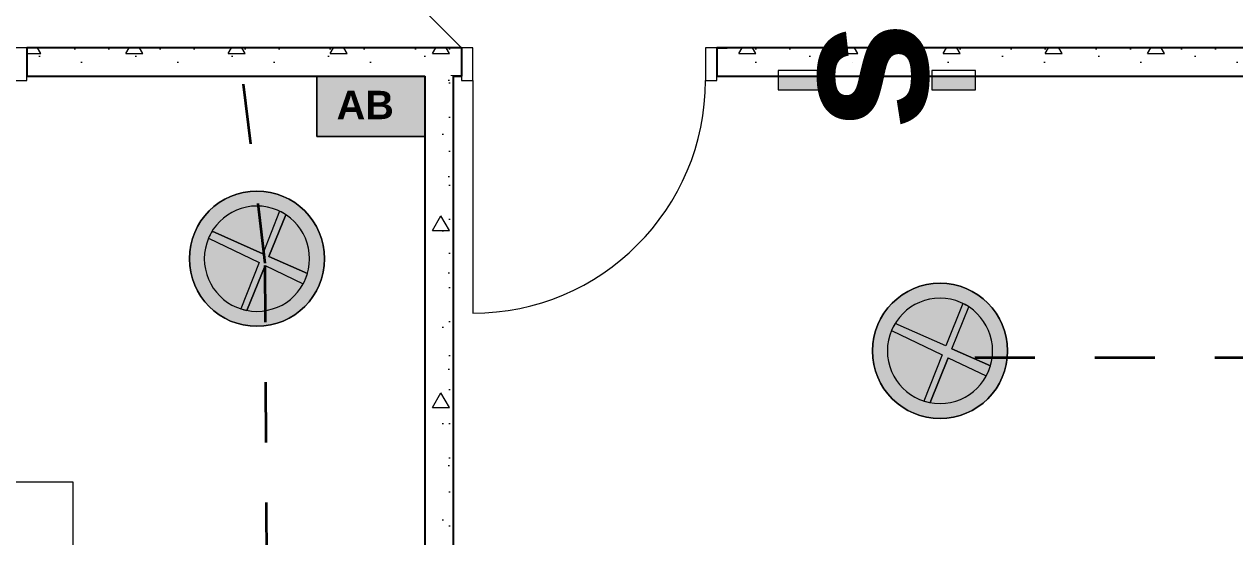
# Model space of a CAD drawing. Header units: millimetres. Extents: x -100675 to 28000, y -21133 to 42228.
# Drawn here: x -57778 to -53512, y 4222 to 6027 of the extents above; entities that cross this region are included whole.
import ezdxf

# ---------------------------------------------------------------- set-up
doc = ezdxf.new("R2010")
doc.units = ezdxf.units.MM
doc.header["$MEASUREMENT"] = 0
doc.linetypes.add('Dashed', pattern=[423.333333, 211.666667, -211.666667])
doc.linetypes.add('Wipeout_Contour', pattern=[1000, 0, -1000])
for name, color, linetype, lineweight in [('New_2D Drafting - General_Pen_No__1', 7, 'Continuous', 13), ('New_2D Drafting - General_Pen_No__2', 8, 'Continuous', 15), ('New_2D Drafting - General_Pen_No__52', 15, 'Continuous', 20), ('New_Annotation - Text_Pen_No__19', 255, 'Continuous', 0), ('New_ARCHICAD Doors_Pen_No__47', 7, 'Continuous', 25), ('New_Interior - Furniture _Pen_No__19', 255, 'Continuous', 0), ('New_Structural - Bearing_Pen_No__20', 1, 'Continuous', 0), ('New_Structural - Bearing_Pen_No__21', 7, 'Continuous', 35), ('New_Structural - Bearing_Pen_No__27', 7, 'Continuous', 35), ('New_Structural - Bearing_Pen_No__47', 7, 'Continuous', 25)]:
    doc.layers.add(name, color=color, linetype=linetype, lineweight=lineweight)
for name, color, linetype, lineweight, true_color in [('New_2D Drafting - General_Pen_No__82', 7, 'Continuous', 20, 0xaaaaaa), ('New_Annotation - Text_Pen_No__86', 7, 'Continuous', 20, 0x5555ff), ('New_ARCHICAD Doors_Pen_No__23', 7, 'Continuous', 20, 0xff6600), ('New_ARCHICAD Doors_Pen_No__3', 7, 'Continuous', 18, 0xff6600), ('New_Interior - Furniture _Pen_No__4', 7, 'Continuous', 20, 0x029e21), ('New_Structural - Bearing_Pen_No__169', 7, 'Continuous', 13, 0x68b353), ('New_Structural - Bearing_Pen_No__61', 7, 'Continuous', 20, 0x6a6a6a), ('New_Structural - Bearing_Pen_No__89', 7, 'Continuous', 20, 0x71cebe)]:
    doc.layers.add(name, color=color, linetype=linetype, lineweight=lineweight, true_color=true_color)
for name, color, linetype in [('New_ARCHICAD Doors', 7, 'Continuous'), ('New_Interior - Furniture', 7, 'Continuous'), ('New_Structural - Bearing', 7, 'Continuous')]:
    doc.layers.add(name, color=color, linetype=linetype)
doc.styles.add('GENERATED_STYLE_2', font='arial.ttf')
pattern_1 = [(0, (0, 0), (0, 623.538), [60, -300]), (0, (180, 311.8), (0, 623.538), [60, -300]), (60, (0, 0), (-540, 311.769), [60, -300]), (60, (360, 0), (-540, 311.769), [60, -300]), (120, (60, 0), (540, 311.769), [60, -300]), (120, (420, 0), (540, 311.769), [60, -300]), (0, (0, 60), (0, 120), [0, -120, 0, -180]), (45, (60, 60), (-84.85282, 84.85282), [0, -90, 0, -150])]

# ---------------------------------------------------------------- blocks, each defined once
blk = doc.blocks.new('Slab_9', base_point=(-56958, 5439.5))
at = {"layer": 'New_Structural - Bearing_Pen_No__89', "color": 123, "linetype": 'Continuous', "lineweight": 20, "true_color": 0x71cebe, "flags": 128}
for points in [[(-56958, 5439.5, -1), (-56958, 4963.1, -1)], [(-56958, 5386.8, 1), (-56958, 5015.8, 1)]]:
    blk.add_lwpolyline(points, format="xyb", close=True, dxfattribs=at)
blk = doc.blocks.new('Slab_46', base_point=(-54550.5, 5114.7))
at = {"layer": 'New_Structural - Bearing_Pen_No__89', "color": 123, "linetype": 'Continuous', "lineweight": 20, "true_color": 0x71cebe, "flags": 128}
for points in [[(-54550.5, 5114.7, -1), (-54550.5, 4638.3, -1)], [(-54550.5, 5062, 1), (-54550.5, 4691, 1)]]:
    blk.add_lwpolyline(points, format="xyb", close=True, dxfattribs=at)
blk = doc.blocks.new('Door 24')
at = {"layer": 'New_ARCHICAD Doors_Pen_No__23', "color": 30, "linetype": 'Continuous', "lineweight": 20, "true_color": 0xff6600}
for p, q in [((-410, 0), (-450, 0)), ((-450, 0), (-450, -115)), ((-410, -115), (-410, 0)), ((450, 0), (410, 0)), ((410, 0), (410, -115)), ((450, -115), (450, 0)), ((-450, -115), (-410, -115)), ((410, -115), (450, -115))]:
    blk.add_line(p, q, dxfattribs=at)
at = {"layer": 'New_ARCHICAD Doors_Pen_No__3', "color": 30, "linetype": 'Continuous', "lineweight": 18, "true_color": 0xff6600}
blk.add_line((410, 0), (410, 820), dxfattribs=at)
blk.add_arc((410, 0), 820, 90, 180, dxfattribs=at)
at = {"layer": 'New_ARCHICAD Doors_Pen_No__47', "color": 7, "linetype": 'Continuous', "lineweight": 25}
for p, q in [((-450, -15), (-487, -15)), ((-450, -15), (-487, -15)), ((-450, -115), (-450, -15)), ((-450, -115), (-450, -15)), ((450, -115), (450, -15)), ((450, -115), (450, -15)), ((450, -15), (487, -15)), ((450, -15), (487, -15)), ((-450, -115), (-487, -115)), ((-450, -115), (-487, -115)), ((450, -115), (487, -115)), ((450, -115), (487, -115))]:
    blk.add_line(p, q, dxfattribs=at)
blk = doc.blocks.new('Wall_9', base_point=(-51365.8, 5944.5))
at = {"color": 254, "linetype": 'Wipeout_Contour', "lineweight": 0, "ltscale": 169914.29071}
blk.add_wipeout([(-56265.8, 5844.5), (-56365.8, 5944.5), (-56365.8, 5844.5)], dxfattribs=at).dxf.layer = 'New_Structural - Bearing'
at = {"color": 254, "linetype": 'Wipeout_Contour', "lineweight": 0, "ltscale": 215203.129702}
blk.add_wipeout([(-51615.8, 5944.5), (-55337.2, 5944.5), (-55337.2, 5844.5), (-51615.8, 5844.5)], dxfattribs=at).dxf.layer = 'New_Structural - Bearing'
at = {"layer": 'New_Structural - Bearing_Pen_No__169', "linetype": 'Continuous', "lineweight": 13, "true_color": 0x68b353}
h = blk.add_hatch(dxfattribs=at)
h.set_pattern_fill('Structural_Concrete', color=85, style=0, pattern_type=2)
h.set_pattern_definition(pattern_1)
h.paths.add_polyline_path([(-56265.8, 5844.5), (-56365.8, 5944.5), (-56365.8, 5844.5)])
h = blk.add_hatch(dxfattribs=at)
h.set_pattern_fill('Structural_Concrete', color=85, style=0, pattern_type=2)
h.set_pattern_definition(pattern_1)
h.paths.add_polyline_path([(-51615.8, 5944.5), (-55337.2, 5944.5), (-55337.2, 5844.5), (-51615.8, 5844.5)])
at = {"layer": 'New_Structural - Bearing_Pen_No__47', "color": 7, "linetype": 'Continuous', "lineweight": 25}
for p, q in [((-55337.2, 5944.5), (-55300.2, 5944.5)), ((-55337.2, 5944.5), (-55337.2, 5844.5)), ((-55337.2, 5844.5), (-55300.2, 5844.5))]:
    blk.add_line(p, q, dxfattribs=at)
at = {"layer": 'New_Structural - Bearing_Pen_No__47', "color": 7, "linetype": 'Continuous', "lineweight": 25, "flags": 128}
for points in [[(-51615.8, 5944.5), (-55337.2, 5944.5)], [(-55337.2, 5844.5), (-51615.8, 5844.5)]]:
    blk.add_lwpolyline(points, dxfattribs=at)
at = {"color": 254, "linetype": 'Wipeout_Contour', "lineweight": 0, "ltscale": 226238.017277}
blk.add_wipeout([(-56265.8, 5844.5), (-56237.2, 5844.5), (-56237.2, 5944.5), (-56265.8, 5944.5)], dxfattribs=at).dxf.layer = 'New_Structural - Bearing'
at = {"layer": 'New_Structural - Bearing_Pen_No__169', "linetype": 'Continuous', "lineweight": 13, "true_color": 0x68b353}
h = blk.add_hatch(dxfattribs=at)
h.set_pattern_fill('Structural_Concrete', color=85, style=0, pattern_type=2)
h.set_pattern_definition(pattern_1)
h.paths.add_polyline_path([(-56265.8, 5844.5), (-56237.2, 5844.5), (-56237.2, 5944.5), (-56265.8, 5944.5)])
at = {"layer": 'New_Structural - Bearing_Pen_No__47', "color": 7, "linetype": 'Continuous', "lineweight": 25}
blk.add_line((-56237.2, 5944.5), (-56237.2, 5844.5), dxfattribs=at)
at = {"color": 254, "linetype": 'Wipeout_Contour', "lineweight": 0, "ltscale": 169826.342693}
blk.add_wipeout([(-56265.8, 5944.5), (-56365.8, 5944.5), (-56265.8, 5844.5)], dxfattribs=at).dxf.layer = 'New_Structural - Bearing'
at = {"layer": 'New_Structural - Bearing_Pen_No__169', "linetype": 'Continuous', "lineweight": 13, "true_color": 0x68b353}
h = blk.add_hatch(dxfattribs=at)
h.set_pattern_fill('Structural_Concrete', color=85, style=0, pattern_type=2)
h.set_pattern_definition(pattern_1)
h.paths.add_polyline_path([(-56265.8, 5944.5), (-56365.8, 5944.5), (-56265.8, 5844.5)])
at = {"layer": 'New_Structural - Bearing_Pen_No__47', "color": 7, "linetype": 'Continuous', "lineweight": 25}
for p, q in [((-56237.2, 5944.5), (-56274.2, 5944.5)), ((-56237.2, 5844.5), (-56274.2, 5844.5))]:
    blk.add_line(p, q, dxfattribs=at)
at = {"layer": 'New_Structural - Bearing_Pen_No__47', "color": 7, "linetype": 'Continuous', "lineweight": 25, "flags": 128}
for points in [[(-56237.2, 5944.5), (-56365.8, 5944.5)], [(-56265.8, 5844.5), (-56237.2, 5844.5)]]:
    blk.add_lwpolyline(points, dxfattribs=at)
at = {"layer": 'New_ARCHICAD Doors', "color": 21, "linetype": 'Continuous', "lineweight": 18, "true_color": 0xff9955, "zscale": 1000, "rotation": 180}
blk.add_blockref('Door 24', (-55787.2, 5829.5), dxfattribs=at)
blk = doc.blocks.new('Wall_10', base_point=(-56365.8, 5944.5))
at = {"layer": 'New_Structural - Bearing_Pen_No__27', "color": 7, "linetype": 'Continuous', "lineweight": 35}
blk.add_line((-56365.8, 1944.5), (-56265.8, 1944.5), dxfattribs=at)
at = {"layer": 'New_Structural - Bearing_Pen_No__47', "color": 7, "linetype": 'Continuous', "lineweight": 25, "flags": 128}
blk.add_lwpolyline([(-56365.8, 1944.5), (-56265.8, 1944.5)], dxfattribs=at)
at = {"color": 254, "linetype": 'Wipeout_Contour', "lineweight": 0, "ltscale": 225953.509025}
blk.add_wipeout([(-56265.8, 2194.5), (-56265.8, 5844.5), (-56365.8, 5844.5), (-56365.8, 2194.5)], dxfattribs=at).dxf.layer = 'New_Structural - Bearing'
at = {"layer": 'New_Structural - Bearing_Pen_No__169', "linetype": 'Continuous', "lineweight": 13, "true_color": 0x68b353}
h = blk.add_hatch(dxfattribs=at)
h.set_pattern_fill('Structural_Concrete', color=85, style=0, pattern_type=2)
h.set_pattern_definition(pattern_1)
h.paths.add_polyline_path([(-56265.8, 2194.5), (-56265.8, 5844.5), (-56365.8, 5844.5), (-56365.8, 2194.5)])
at = {"layer": 'New_Structural - Bearing_Pen_No__27', "color": 7, "linetype": 'Continuous', "lineweight": 35}
blk.add_line((-56265.8, 2194.5), (-56365.8, 2194.5), dxfattribs=at)
at = {"layer": 'New_Structural - Bearing_Pen_No__47', "color": 7, "linetype": 'Continuous', "lineweight": 25, "flags": 128}
for points in [[(-56365.8, 5844.5), (-56365.8, 2194.5)], [(-56265.8, 2194.5), (-56265.8, 5844.5)]]:
    blk.add_lwpolyline(points, dxfattribs=at)
blk = doc.blocks.new('Arch Sliding Door with Sidelight on Side 2 and Transom 24')
at = {"layer": 'New_ARCHICAD Doors_Pen_No__23', "color": 30, "linetype": 'Continuous', "lineweight": 20, "true_color": 0xff6600}
for p, q in [((-1200, 0), (-1250, 0)), ((-1250, 0), (-1250, -115)), ((-1200, -115), (-1200, 0)), ((-30, 0), (-80, 0)), ((-80, 0), (-80, -115)), ((-30, -115), (-30, 0)), ((1250, 0), (1200, 0)), ((1200, 0), (1200, -115)), ((1250, -115), (1250, 0)), ((-1250, -115), (-1200, -115)), ((-80, -115), (-30, -115)), ((1200, -115), (1250, -115))]:
    blk.add_line(p, q, dxfattribs=at)
at = {"layer": 'New_ARCHICAD Doors_Pen_No__23', "color": 30, "linetype": 'Continuous', "lineweight": 20, "true_color": 0xff6600, "flags": 128}
blk.add_lwpolyline([(-1200, -115), (-80, -115), (-80, 0), (-1200, 0)], close=True, dxfattribs=at)
at = {"layer": 'New_ARCHICAD Doors_Pen_No__3', "color": 30, "linetype": 'Continuous', "lineweight": 18, "true_color": 0xff6600}
for p, q in [((1200, 0), (585, 0)), ((585, -80), (-30, -80)), ((477.5, -200), (427.5, -150)), ((277.5, -200), (477.5, -200)), ((477.5, -200), (427.5, -250))]:
    blk.add_line(p, q, dxfattribs=at)
at = {"layer": 'New_ARCHICAD Doors_Pen_No__47', "color": 7, "linetype": 'Continuous', "lineweight": 25}
for p, q in [((-1250, -115), (-1250, -15)), ((-1250, -115), (-1250, -15)), ((1250, -115), (1250, -15)), ((1250, -115), (1250, -15))]:
    blk.add_line(p, q, dxfattribs=at)
blk = doc.blocks.new('Wall_18', base_point=(-56365.8, 5944.5))
at = {"color": 254, "linetype": 'Wipeout_Contour', "lineweight": 0, "ltscale": 229483.547209}
blk.add_wipeout([(-56365.8, 5944.5), (-57768.6, 5944.5), (-57768.6, 5844.5), (-56365.8, 5844.5)], dxfattribs=at).dxf.layer = 'New_Structural - Bearing'
at = {"layer": 'New_Structural - Bearing_Pen_No__169', "linetype": 'Continuous', "lineweight": 13, "true_color": 0x68b353}
h = blk.add_hatch(dxfattribs=at)
h.set_pattern_fill('Structural_Concrete', color=85, style=0, pattern_type=2)
h.set_pattern_definition(pattern_1)
h.paths.add_polyline_path([(-56365.8, 5944.5), (-57768.6, 5944.5), (-57768.6, 5844.5), (-56365.8, 5844.5)])
at = {"layer": 'New_Structural - Bearing_Pen_No__47', "color": 7, "linetype": 'Continuous', "lineweight": 25}
blk.add_line((-57768.6, 5944.5), (-57768.6, 5844.5), dxfattribs=at)
at = {"layer": 'New_Structural - Bearing_Pen_No__47', "color": 7, "linetype": 'Continuous', "lineweight": 25, "flags": 128}
for points in [[(-56365.8, 5944.5), (-57768.6, 5944.5)], [(-57768.6, 5844.5), (-56365.8, 5844.5)]]:
    blk.add_lwpolyline(points, dxfattribs=at)
at = {"layer": 'New_ARCHICAD Doors', "color": 21, "linetype": 'Continuous', "lineweight": 18, "true_color": 0xff9955, "zscale": 1000, "rotation": 180}
blk.add_blockref('Arch Sliding Door with Sidelight on Side 2 and Transom 24', (-59018.6, 5829.5), dxfattribs=at)
blk = doc.blocks.new('Dining Table 01 24')
at = {"layer": 'New_Interior - Furniture _Pen_No__19', "color": 255, "linetype": 'Continuous', "lineweight": 0, "flags": 128}
blk.add_lwpolyline([(0, 0), (6785.6, 0), (6785.6, 1174.5), (0, 1174.5)], close=True, dxfattribs=at)
at = {"layer": 'New_Interior - Furniture _Pen_No__4', "color": 104, "linetype": 'Continuous', "lineweight": 20, "true_color": 0x029e21}
for p, q in [((6785.6, 1174.5), (0, 1174.5)), ((6785.6, 0), (6785.6, 1174.5))]:
    blk.add_line(p, q, dxfattribs=at)

msp = doc.modelspace()

# ---------------------------------------------------------------- hatches: boundary and pattern name
at = {"layer": 'New_2D Drafting - General_Pen_No__52', "linetype": 'Continuous', "lineweight": 20}
msp.add_hatch(color=15, dxfattribs=at).paths.add_polyline_path([(-56365.6, 5631.8), (-56365.6, 5844.5), (-56746.6, 5844.5), (-56746.6, 5631.8)])
at = {"layer": 'New_2D Drafting - General_Pen_No__82', "linetype": 'Continuous', "lineweight": 20, "true_color": 0xaaaaaa}
for points in [[(-55120.9, 5864.2), (-55120.9, 5796.5), (-54966.2, 5796.5), (-54966.2, 5864.2)], [(-54579.6, 5864.2), (-54579.6, 5796.5), (-54425, 5796.5), (-54425, 5864.2)], [(-56958, 5439.5, 1), (-56958, 4963.1, 1)], [(-56780.1, 5148.6), (-56915.9, 5209), (-56856, 5356.3, 0.034067), (-56878, 5368.7), (-56937.8, 5218.7), (-57116.3, 5298.1, 0.037873), (-57129.1, 5273.1), (-56950.3, 5187.4), (-57015.2, 5024.8, 0.030742), (-56993.1, 5019.1), (-56928.9, 5177.1), (-56794.9, 5112.9, 0.052198)], [(-54550.5, 5114.7, 1), (-54550.5, 4638.3, 1)], [(-54372.6, 4823.8), (-54508.4, 4884.1), (-54448.5, 5031.5, 0.034067), (-54470.5, 5043.9), (-54530.3, 4893.9), (-54708.8, 4973.2, 0.037873), (-54721.6, 4948.3), (-54542.8, 4862.6), (-54607.6, 4700, 0.030742), (-54585.6, 4694.3), (-54521.3, 4852.3), (-54387.4, 4788.1, 0.052198)]]:
    msp.add_hatch(color=253, dxfattribs=at).paths.add_polyline_path(points)

# ---------------------------------------------------------------- linework, layer by layer
at = {"layer": 'New_2D Drafting - General_Pen_No__1', "color": 7, "linetype": 'Continuous', "lineweight": 13, "flags": 128}
msp.add_lwpolyline([(-56365.6, 5631.8), (-56365.6, 5844.5), (-56746.6, 5844.5), (-56746.6, 5631.8)], close=True, dxfattribs=at)
at = {"layer": 'New_2D Drafting - General_Pen_No__2', "color": 8, "linetype": 'Continuous', "lineweight": 15, "flags": 128}
for points in [[(-55120.9, 5864.2), (-55120.9, 5796.5), (-54966.2, 5796.5), (-54966.2, 5864.2)], [(-54579.6, 5864.2), (-54579.6, 5796.5), (-54425, 5796.5), (-54425, 5864.2)]]:
    msp.add_lwpolyline(points, close=True, dxfattribs=at)
for points in [[(-56958, 5439.5, 1), (-56958, 4963.1, 1)], [(-56958, 5015.8, 1), (-56958, 5386.8, 1)], [(-56958, 5386.8, 1), (-56958, 5015.8, 1)], [(-56780.1, 5148.6), (-56915.9, 5209), (-56856, 5356.3, 0.034067), (-56878, 5368.7), (-56937.8, 5218.7), (-57116.3, 5298.1, 0.037873), (-57129.1, 5273.1), (-56950.3, 5187.4), (-57015.2, 5024.8, 0.030742), (-56993.1, 5019.1), (-56928.9, 5177.1), (-56794.9, 5112.9, 0.052198)], [(-54550.5, 5114.7, 1), (-54550.5, 4638.3, 1)], [(-54550.5, 4691, 1), (-54550.5, 5062, 1)], [(-54550.5, 5062, 1), (-54550.5, 4691, 1)], [(-54372.6, 4823.8), (-54508.4, 4884.1), (-54448.5, 5031.5, 0.034067), (-54470.5, 5043.9), (-54530.3, 4893.9), (-54708.8, 4973.2, 0.037873), (-54721.6, 4948.3), (-54542.8, 4862.6), (-54607.6, 4700, 0.030742), (-54585.6, 4694.3), (-54521.3, 4852.3), (-54387.4, 4788.1, 0.052198)]]:
    msp.add_lwpolyline(points, format="xyb", close=True, dxfattribs=at)
at = {"layer": 'New_Structural - Bearing_Pen_No__21', "color": 7, "linetype": 'Dashed', "lineweight": 35}
msp.add_line((-52099.9, 4852.3), (-54521.3, 4852.3), dxfattribs=at)
at = {"layer": 'New_Structural - Bearing_Pen_No__61', "color": 251, "linetype": 'Continuous', "lineweight": 20, "true_color": 0x6a6a6a}
for p, q in [((-54508.4, 4884.1), (-54372.6, 4823.8)), ((-54542.8, 4862.6), (-54607.6, 4700)), ((-54521.3, 4852.3), (-54585.6, 4694.3)), ((-54521.3, 4852.3), (-54387.4, 4788.1))]:
    msp.add_line(p, q, dxfattribs=at)

# ---------------------------------------------------------------- block references
at = {"layer": 'New_Interior - Furniture', "color": 104, "linetype": 'Continuous', "lineweight": 20, "true_color": 0x029e21, "zscale": 1000}
msp.add_blockref('Dining Table 01 24', (-64391.6, 3239.7), dxfattribs=at)
at = {"layer": 'New_Structural - Bearing', "color": 123, "linetype": 'Continuous', "lineweight": 20, "true_color": 0x71cebe}
for name, p in [('Slab_9', (-56958, 5439.5)), ('Slab_46', (-54550.5, 5114.7))]:
    msp.add_blockref(name, p, dxfattribs=at)

# ---------------------------------------------------------------- next in the draw order: block references
at = {"layer": 'New_Structural - Bearing', "color": 7, "lineweight": 25}
msp.add_blockref('Wall_9', (-51365.8, 5944.5), dxfattribs=at)

# ---------------------------------------------------------------- next in the draw order: linework, layer by layer
at = {"layer": 'New_Structural - Bearing_Pen_No__61', "color": 251, "linetype": 'Continuous', "lineweight": 20, "true_color": 0x6a6a6a}
for p, q in [((-54966.2, 5864.2), (-55120.9, 5864.2)), ((-55120.9, 5864.2), (-55120.9, 5796.5)), ((-54966.2, 5796.5), (-54966.2, 5864.2)), ((-54425, 5864.2), (-54579.6, 5864.2)), ((-54579.6, 5864.2), (-54579.6, 5796.5)), ((-54425, 5796.5), (-54425, 5864.2)), ((-55120.9, 5796.5), (-54966.2, 5796.5)), ((-54579.6, 5796.5), (-54425, 5796.5))]:
    msp.add_line(p, q, dxfattribs=at)

# ---------------------------------------------------------------- next in the draw order: block references
at = {"layer": 'New_Structural - Bearing', "color": 7, "lineweight": 25}
msp.add_blockref('Wall_10', (-56365.8, 5944.5), dxfattribs=at)

# ---------------------------------------------------------------- next in the draw order: texts
at = {"layer": 'New_Annotation - Text_Pen_No__86', "color": 173, "linetype": 'Continuous', "lineweight": 20, "true_color": 0x5555ff, "insert": (-55094.1, 5844.5), "char_height": 500, "attachment_point": 2, "rotation": 90, "style": 'GENERATED_STYLE_2'}
msp.add_mtext('\\A1;{\\pqc;\\fArial|b1|i0|c0|p34;s}', dxfattribs=at)

# ---------------------------------------------------------------- next in the draw order: block references
at = {"layer": 'New_Structural - Bearing', "color": 7, "lineweight": 25}
msp.add_blockref('Wall_18', (-56365.8, 5944.5), dxfattribs=at)

# ---------------------------------------------------------------- next in the draw order: linework, layer by layer
at = {"layer": 'New_Structural - Bearing_Pen_No__20', "color": 1, "linetype": 'Dashed', "lineweight": 0}
msp.add_line((-56237.2, 5944.5), (-56553.5, 6260.7), dxfattribs=at)
at = {"layer": 'New_Structural - Bearing_Pen_No__20', "color": 1, "linetype": 'Continuous', "lineweight": 0}
for p, q in [((-56746.6, 5844.5), (-56365.6, 5844.5)), ((-56746.6, 5631.8), (-56746.6, 5844.5)), ((-56365.6, 5844.5), (-56365.6, 5631.8)), ((-56365.6, 5631.8), (-56746.6, 5631.8))]:
    msp.add_line(p, q, dxfattribs=at)
at = {"layer": 'New_Structural - Bearing_Pen_No__21', "color": 7, "linetype": 'Dashed', "lineweight": 35}
for p in [(-57006, 5815.6), (-56915.9, 2860.9)]:
    msp.add_line(p, (-56928.9, 5177.1), dxfattribs=at)
at = {"layer": 'New_Structural - Bearing_Pen_No__61', "color": 251, "linetype": 'Continuous', "lineweight": 20, "true_color": 0x6a6a6a}
for p, q in [((-56878, 5368.7), (-56937.8, 5218.7)), ((-56856, 5356.3), (-56915.9, 5209)), ((-57116.3, 5298.1), (-56937.8, 5218.7)), ((-57129.1, 5273.1), (-56950.3, 5187.4)), ((-56915.9, 5209), (-56780.1, 5148.6)), ((-56950.3, 5187.4), (-57015.2, 5024.8)), ((-56928.9, 5177.1), (-56993.1, 5019.1)), ((-56928.9, 5177.1), (-56794.9, 5112.9))]:
    msp.add_line(p, q, dxfattribs=at)

# ---------------------------------------------------------------- next in the draw order: texts
at = {"layer": 'New_Annotation - Text_Pen_No__19', "color": 255, "linetype": 'Continuous', "lineweight": 0, "insert": (-56576.3, 5792.7), "char_height": 100, "attachment_point": 2, "style": 'GENERATED_STYLE_2'}
msp.add_mtext('\\A1;{\\pqc;\\fArial|b1|i0|c0|p34;AB}', dxfattribs=at)

doc.saveas('drawing.dxf')
